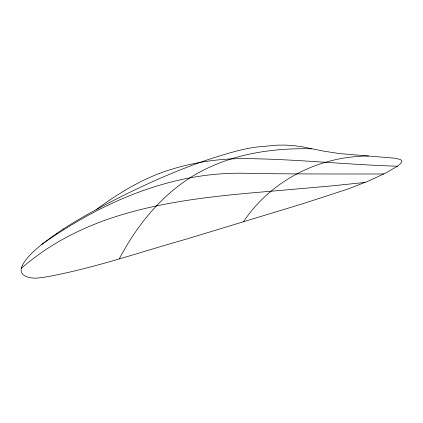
<?xml version="1.0" encoding="UTF-8"?>
<svg xmlns="http://www.w3.org/2000/svg" width="423" height="423" viewBox="0 0 423 423"><rect width="100%" height="100%" fill="white"/><g stroke="black" fill="none" stroke-linecap="round" stroke-linejoin="round"><path stroke-width="0.63" d="M22.239 265.649C16.566 277.403 33.047 279.265 40.656 277.62A70.192 10.48 -18.4 0 0 46.244 276.912C93.774 268.309 139.553 252.261 185.961 239.222L303.476 203.521L348.589 188.811L368.951 180.822L385.956 172.922L397.636 166.07L400.777 163.41L401.845 161.449L401.496 160.37L400.2 159.466L395.193 158.239L339.632 153.581L324.578 151.302L303.37 147.03L293.911 145.634L285.71 145.1L277.98 145.11L258.633 146.823A64.01 12.5 -19.7 0 0 238.265 150.625C197.446 161.253 158.477 178.009 120.798 196.78A270.17 42.924 -20.3 0 0 63.096 229.139M119.291 258.818C136.285 226.532 159.878 196.838 191 177.205C226.876 154.755 270.212 147.722 311.952 148.833M243.373 221.911C270.842 180.6 319.132 156.008 368.523 156.029M21.356 268.293C92.997 205.8 190.096 197.996 280.497 190.424L330.543 185.998L365.112 182.429M41.369 244.743C100.716 202.564 171.215 171.5 245.229 173.287C291.436 174.186 337.649 173.932 383.867 173.98M56.46 233.586L63.164 229.129M96.074 209.713C119.254 192.735 144.164 177.411 171.907 169.184C195.103 162.109 219.378 158.609 243.622 158.609C294.99 158.921 346.125 164.69 397.446 166.207M22.329 265.623A299.394 46.731 -20.6 0 1 56.619 233.554"/></g></svg>
